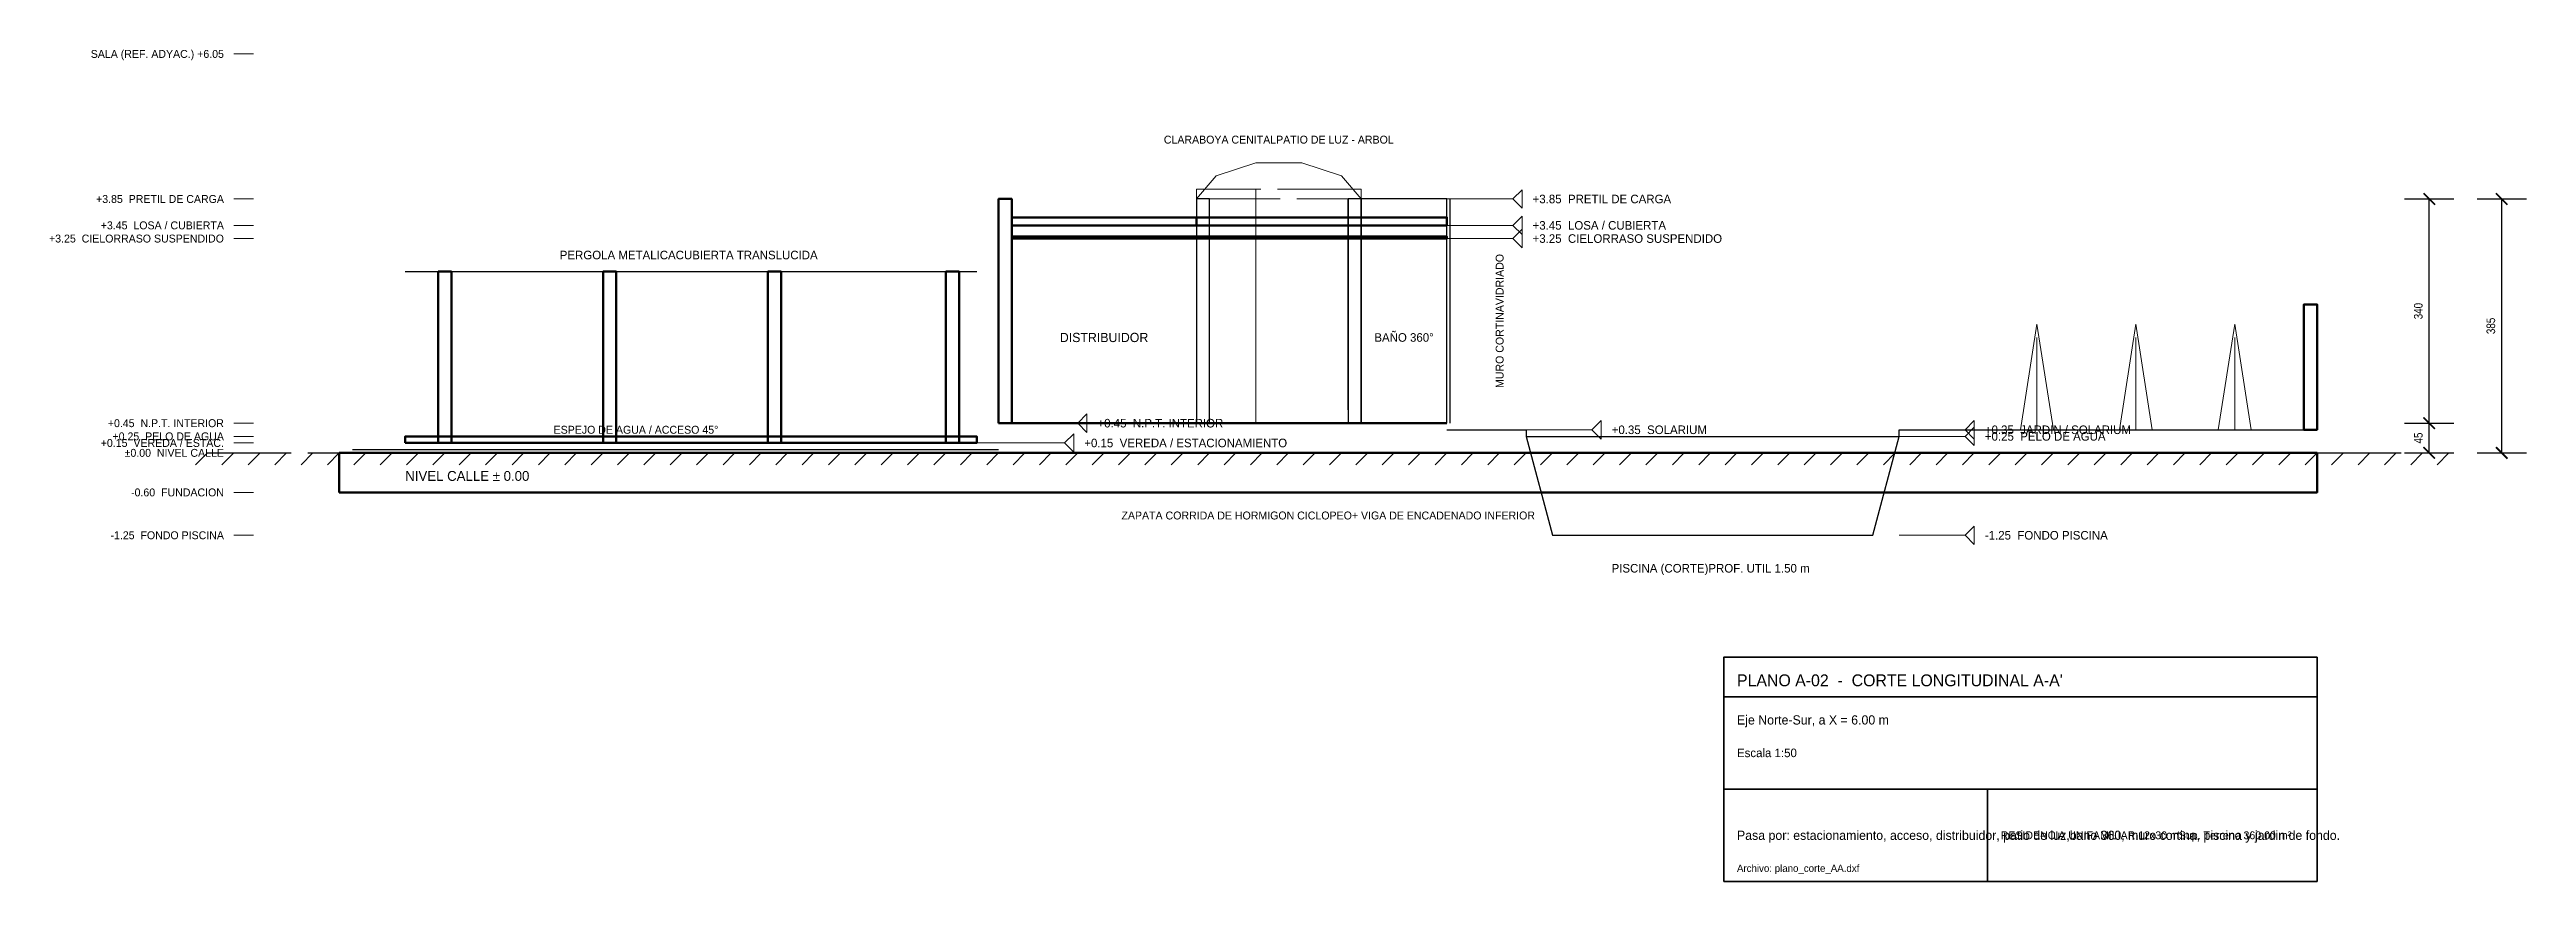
# Model space of a CAD drawing. Header units: metres. Extents: x -4.4 to 33.2, y -6.5 to 6.1.
import ezdxf
from ezdxf.enums import TextEntityAlignment as Align

# ---------------------------------------------------------------- set-up
doc = ezdxf.new("R2010")
doc.units = ezdxf.units.M
doc.linetypes.add('DASHED', pattern=[1.524, 1.27, -0.254])
for name, color, linetype, lineweight in [('01_MUROS_CARGA', 7, 'CONTINUOUS', 50), ('01_TABIQUES', 8, 'CONTINUOUS', 25), ('03_VENTANALES_CORREDIZOS', 4, 'CONTINUOUS', 25), ('06_PISCINA_SOLARIUM', 140, 'CONTINUOUS', 30), ('07_VEGETACION_PAISAJE', 60, 'CONTINUOUS', 18), ('08_COTAS_ARQUITECTURA', 1, 'CONTINUOUS', 15), ('09_ROTULOS_AMBIENTES', 7, 'CONTINUOUS', 25), ('11_CARATULA_TECNICA', 7, 'CONTINUOUS', 35), ('13_ESTRUCTURA_CORTES', 7, 'CONTINUOUS', 50), ('14_LUZ_CENITAL_TRAGALUZ', 130, 'DASHED', 20), ('15_NIVELES_ARQUITECTURA', 4, 'CONTINUOUS', 18), ('20_TERRENO_NATURAL', 40, 'DASHED', 25)]:
    doc.layers.add(name, color=color, linetype=linetype, lineweight=lineweight)
doc.styles.add('OpenSansCondensed-Light', font='OpenSansCondensed-Light.ttf')
doc.dimstyles.new('EZDXF', dxfattribs={"dimtxt": 0.25, "dimasz": 0.175, "dimexe": 0.375, "dimexo": 0.125, "dimgap": 0.1, "dimtad": 1, "dimlfac": 100, "dimzin": 12, "dimdsep": 46, "dimtxsty": 'OpenSansCondensed-Light', "dimblk": 'ARCHTICK', "dimcen": 2.5, "dimazin": 3, "dimtfac": 0.5, "dimtmove": 2, "dimatfit": 3})

# ---------------------------------------------------------------- blocks, each defined once
blk = doc.blocks.new('_ARCHTICK')
at = {"color": 0, "linetype": 'BYBLOCK', "const_width": 0.15}
blk.add_lwpolyline([(-0.5, -0.5), (0.5, 0.5)], dxfattribs=at)

msp = doc.modelspace()

# ---------------------------------------------------------------- linework, layer by layer
at = {"layer": '01_MUROS_CARGA'}
for points in [[(10, 0.45), (10.2, 0.45), (10.2, 3.85), (10, 3.85)], [(1.5, 0.15), (1.7, 0.15), (1.7, 2.75), (1.5, 2.75)], [(4, 0.15), (4.2, 0.15), (4.2, 2.75), (4, 2.75)], [(6.5, 0.15), (6.7, 0.15), (6.7, 2.75), (6.5, 2.75)], [(9.2, 0.15), (9.4, 0.15), (9.4, 2.75), (9.2, 2.75)], [(29.8, 0.35), (30, 0.35), (30, 2.25), (29.8, 2.25)]]:
    msp.add_lwpolyline(points, close=True, dxfattribs=at)
at = {"layer": '01_TABIQUES'}
for points in [[(13, 0.45), (13.2, 0.45), (13.2, 3.85), (13, 3.85)], [(15.3, 0.45), (15.5, 0.45), (15.5, 3.85), (15.3, 3.85)], [(15.5, 0.45), (16.8, 0.45), (16.8, 3.85), (15.5, 3.85)]]:
    msp.add_lwpolyline(points, close=True, dxfattribs=at)
at = {"layer": '03_VENTANALES_CORREDIZOS'}
for p, q in [((13.2, 0.65), (13.2, 3.85)), ((15.3, 0.65), (15.3, 3.85)), ((16.8, 0.45), (16.8, 3.85)), ((16.85, 0.45), (16.85, 3.85)), ((1, 2.75), (9.67, 2.75))]:
    msp.add_line(p, q, dxfattribs=at)
at = {"layer": '06_PISCINA_SOLARIUM'}
for p, q in [((0.2, 0.05), (10, 0.05)), ((16.8, 0.35), (18, 0.35)), ((18, 0.25), (23.66, 0.25)), ((23.66, 0.35), (30, 0.35))]:
    msp.add_line(p, q, dxfattribs=at)
msp.add_lwpolyline([(18, 0.35), (18, 0.25), (18.4, -1.25), (23.26, -1.25), (23.66, 0.25), (23.66, 0.35)], dxfattribs=at)
at = {"layer": '07_VEGETACION_PAISAJE'}
for p, q in [((13.9, 0.45), (13.9, 4)), ((25.75, 0.35), (25.75, 1.75)), ((27.25, 0.35), (27.25, 1.75)), ((28.75, 0.35), (28.75, 1.75))]:
    msp.add_line(p, q, dxfattribs=at)
for points in [[(13, 3.85), (13.3, 4.2), (13.9, 4.4), (14.6, 4.4), (15.2, 4.2), (15.5, 3.85)], [(25.5, 0.35), (25.75, 1.95), (26, 0.35)], [(27, 0.35), (27.25, 1.95), (27.5, 0.35)], [(28.5, 0.35), (28.75, 1.95), (29, 0.35)]]:
    msp.add_lwpolyline(points, dxfattribs=at)
at = {"layer": '11_CARATULA_TECNICA'}
for p, q in [((21, -3.7), (30, -3.7)), ((21, -5.1), (30, -5.1)), ((25, -6.5), (25, -5.1))]:
    msp.add_line(p, q, dxfattribs=at)
msp.add_lwpolyline([(21, -6.5), (30, -6.5), (30, -3.1), (21, -3.1)], close=True, dxfattribs=at)
at = {"layer": '13_ESTRUCTURA_CORTES'}
msp.add_line((10.2, 0.45), (16.8, 0.45), dxfattribs=at)
for points in [[(10.2, 3.45), (13, 3.45), (13, 3.57), (10.2, 3.57)], [(10.2, 3.45), (16.8, 3.45), (16.8, 3.57), (10.2, 3.57)], [(10.2, 3.25), (16.8, 3.25), (16.8, 3.28), (10.2, 3.28)], [(0, -0.6), (30, -0.6), (30, 0), (0, 0)], [(1, 0.15), (9.67, 0.15), (9.67, 0.25), (1, 0.25)]]:
    msp.add_lwpolyline(points, close=True, dxfattribs=at)
at = {"layer": '14_LUZ_CENITAL_TRAGALUZ'}
msp.add_lwpolyline([(13, 3.85), (15.5, 3.85), (15.5, 4), (13, 4)], close=True, dxfattribs=at)
at = {"layer": '15_NIVELES_ARQUITECTURA'}
for p, q in [((-1.6, 6.05), (-1.3, 6.05)), ((-1.6, 3.85), (-1.3, 3.85)), ((16.8, 3.85), (17.8, 3.85)), ((-1.6, 3.45), (-1.3, 3.45)), ((16.8, 3.45), (17.8, 3.45)), ((-1.6, 3.25), (-1.3, 3.25)), ((16.8, 3.25), (17.8, 3.25)), ((-1.6, 0.45), (-1.3, 0.45)), ((10.2, 0.45), (11.2, 0.45)), ((-1.6, 0.25), (-1.3, 0.25)), ((-1.6, 0.15), (-1.3, 0.15)), ((-1.6, 0), (-1.3, 0)), ((9.67, 0.15), (11, 0.15)), ((18, 0.35), (19, 0.35)), ((23.66, 0.35), (24.66, 0.35)), ((23.66, 0.25), (24.66, 0.25)), ((-1.6, -0.6), (-1.3, -0.6)), ((-1.6, -1.25), (-1.3, -1.25)), ((23.66, -1.25), (24.66, -1.25))]:
    msp.add_line(p, q, dxfattribs=at)
for points in [[(17.8, 3.85), (17.94, 3.99), (17.94, 3.71)], [(17.8, 3.45), (17.94, 3.59), (17.94, 3.31)], [(17.8, 3.25), (17.94, 3.39), (17.94, 3.11)], [(11.2, 0.45), (11.34, 0.59), (11.34, 0.31)], [(19, 0.35), (19.14, 0.49), (19.14, 0.21)], [(24.66, 0.35), (24.8, 0.49), (24.8, 0.21)], [(24.66, 0.25), (24.8, 0.39), (24.8, 0.11)], [(11, 0.15), (11.14, 0.29), (11.14, 0.01)], [(24.66, -1.25), (24.8, -1.11), (24.8, -1.39)]]:
    msp.add_lwpolyline(points, close=True, dxfattribs=at)
at = {"layer": '20_TERRENO_NATURAL'}
for p, q in [((-2, 0), (-2.18, -0.18)), ((-2, 0), (32, 0)), ((-1.6, 0), (-1.78, -0.18)), ((-1.2, 0), (-1.38, -0.18)), ((-0.8, 0), (-0.98, -0.18)), ((-0.4, 0), (-0.58, -0.18)), ((0, 0), (-0.18, -0.18)), ((0.4, 0), (0.22, -0.18)), ((0.8, 0), (0.62, -0.18)), ((1.2, 0), (1.02, -0.18)), ((1.6, 0), (1.42, -0.18)), ((2, 0), (1.82, -0.18)), ((2.4, 0), (2.22, -0.18)), ((2.8, 0), (2.62, -0.18)), ((3.2, 0), (3.02, -0.18)), ((3.6, 0), (3.42, -0.18)), ((4, 0), (3.82, -0.18)), ((4.4, 0), (4.22, -0.18)), ((4.8, 0), (4.62, -0.18)), ((5.2, 0), (5.02, -0.18)), ((5.6, 0), (5.42, -0.18)), ((6, 0), (5.82, -0.18)), ((6.4, 0), (6.22, -0.18)), ((6.8, 0), (6.62, -0.18)), ((7.2, 0), (7.02, -0.18)), ((7.6, 0), (7.42, -0.18)), ((8, 0), (7.82, -0.18)), ((8.4, 0), (8.22, -0.18)), ((8.8, 0), (8.62, -0.18)), ((9.2, 0), (9.02, -0.18)), ((9.6, 0), (9.42, -0.18)), ((10, 0), (9.82, -0.18)), ((10.4, 0), (10.22, -0.18)), ((10.8, 0), (10.62, -0.18)), ((11.2, 0), (11.02, -0.18)), ((11.6, 0), (11.42, -0.18)), ((12, 0), (11.82, -0.18)), ((12.4, 0), (12.22, -0.18)), ((12.8, 0), (12.62, -0.18)), ((13.2, 0), (13.02, -0.18)), ((13.6, 0), (13.42, -0.18)), ((14, 0), (13.82, -0.18)), ((14.4, 0), (14.22, -0.18)), ((14.8, 0), (14.62, -0.18)), ((15.2, 0), (15.02, -0.18)), ((15.6, 0), (15.42, -0.18)), ((16, 0), (15.82, -0.18)), ((16.4, 0), (16.22, -0.18)), ((16.8, 0), (16.62, -0.18)), ((17.2, 0), (17.02, -0.18)), ((17.6, 0), (17.42, -0.18)), ((18, 0), (17.82, -0.18)), ((18.4, 0), (18.22, -0.18)), ((18.8, 0), (18.62, -0.18)), ((19.2, 0), (19.02, -0.18)), ((19.6, 0), (19.42, -0.18)), ((20, 0), (19.82, -0.18)), ((20.4, 0), (20.22, -0.18)), ((20.8, 0), (20.62, -0.18)), ((21.2, 0), (21.02, -0.18)), ((21.6, 0), (21.42, -0.18)), ((22, 0), (21.82, -0.18)), ((22.4, 0), (22.22, -0.18)), ((22.8, 0), (22.62, -0.18)), ((23.2, 0), (23.02, -0.18)), ((23.6, 0), (23.42, -0.18)), ((24, 0), (23.82, -0.18)), ((24.4, 0), (24.22, -0.18)), ((24.8, 0), (24.62, -0.18)), ((25.2, 0), (25.02, -0.18)), ((25.6, 0), (25.42, -0.18)), ((26, 0), (25.82, -0.18)), ((26.4, 0), (26.22, -0.18)), ((26.8, 0), (26.62, -0.18)), ((27.2, 0), (27.02, -0.18)), ((27.6, 0), (27.42, -0.18)), ((28, 0), (27.82, -0.18)), ((28.4, 0), (28.22, -0.18)), ((28.8, 0), (28.62, -0.18)), ((29.2, 0), (29.02, -0.18)), ((29.6, 0), (29.42, -0.18)), ((30, 0), (29.82, -0.18)), ((30.4, 0), (30.22, -0.18)), ((30.8, 0), (30.62, -0.18)), ((31.2, 0), (31.02, -0.18)), ((31.6, 0), (31.42, -0.18)), ((32, 0), (31.82, -0.18))]:
    msp.add_line(p, q, dxfattribs=at)

# ---------------------------------------------------------------- texts
at = {"layer": '03_VENTANALES_CORREDIZOS'}
msp.add_text('PERGOLA METALICACUBIERTA TRANSLUCIDA', height=0.13, dxfattribs=at).set_placement((5.3, 3), align=Align.MIDDLE_CENTER)
msp.add_text('MURO CORTINAVIDRIADO', height=0.12, rotation=90, dxfattribs=at).set_placement((17.6, 2), align=Align.MIDDLE_CENTER)
at = {"layer": '06_PISCINA_SOLARIUM'}
for s, height, p in [('ESPEJO DE AGUA / ACCESO 45°', 0.12, (4.5, 0.35)), ('PISCINA (CORTE)PROF. UTIL 1.50 m', 0.13, (20.8, -1.75))]:
    msp.add_text(s, height=height, dxfattribs=at).set_placement(p, align=Align.MIDDLE_CENTER)
at = {"layer": '09_ROTULOS_AMBIENTES'}
for s, height, p in [('DISTRIBUIDOR', 0.14, (11.6, 1.75)), ('BAÑO 360°', 0.13, (16.15, 1.75))]:
    msp.add_text(s, height=height, dxfattribs=at).set_placement(p, align=Align.MIDDLE_CENTER)
at = {"layer": '11_CARATULA_TECNICA'}
for s, height, p in [("PLANO A-02  -  CORTE LONGITUDINAL A-A'", 0.18, (21.2, -3.45)), ('Eje Norte-Sur, a X = 6.00 m', 0.14, (21.2, -4.05)), ('Escala 1:50', 0.13, (21.2, -4.55)), ('Pasa por: estacionamiento, acceso, distribuidor, patio de luz,bano 360, muro cortina, piscina y jardin de fondo.', 0.14, (21.2, -5.8)), ('RESIDENCIA UNIFAMILIAR 12x30 mSup. Terreno 360.00 m²', 0.12, (25.2, -5.8)), ('Archivo: plano_corte_AA.dxf', 0.11, (21.2, -6.3))]:
    msp.add_text(s, height=height, dxfattribs=at).set_placement(p, align=Align.MIDDLE_LEFT)
at = {"layer": '13_ESTRUCTURA_CORTES'}
msp.add_text('ZAPATA CORRIDA DE HORMIGON CICLOPEO+ VIGA DE ENCADENADO INFERIOR', height=0.12, dxfattribs=at).set_placement((15, -0.95), align=Align.MIDDLE_CENTER)
at = {"layer": '14_LUZ_CENITAL_TRAGALUZ'}
msp.add_text('CLARABOYA CENITALPATIO DE LUZ - ARBOL', height=0.12, dxfattribs=at).set_placement((14.25, 4.75), align=Align.MIDDLE_CENTER)
at = {"layer": '15_NIVELES_ARQUITECTURA'}
for s, p in [('SALA (REF. ADYAC.) +6.05', (-1.75, 6.05)), ('+3.85  PRETIL DE CARGA', (-1.75, 3.85)), ('+3.45  LOSA / CUBIERTA', (-1.75, 3.45)), ('+3.25  CIELORRASO SUSPENDIDO', (-1.75, 3.25)), ('+0.45  N.P.T. INTERIOR', (-1.75, 0.45)), ('+0.15  VEREDA / ESTAC.', (-1.75, 0.15)), ('+0.25  PELO DE AGUA', (-1.75, 0.25)), ('±0.00  NIVEL CALLE', (-1.75, 0)), ('-0.60  FUNDACION', (-1.75, -0.6)), ('-1.25  FONDO PISCINA', (-1.75, -1.25))]:
    msp.add_text(s, height=0.12, dxfattribs=at).set_placement(p, align=Align.MIDDLE_RIGHT)
for s, height, p in [('+3.85  PRETIL DE CARGA', 0.13, (18.1, 3.85)), ('+3.45  LOSA / CUBIERTA', 0.13, (18.1, 3.45)), ('+3.25  CIELORRASO SUSPENDIDO', 0.13, (18.1, 3.25)), ('+0.45  N.P.T. INTERIOR', 0.13, (11.5, 0.45)), ('+0.35  SOLARIUM', 0.13, (19.3, 0.35)), ('+0.35  JARDIN / SOLARIUM', 0.13, (24.96, 0.35)), ('+0.15  VEREDA / ESTACIONAMIENTO', 0.13, (11.3, 0.15)), ('+0.25  PELO DE AGUA', 0.13, (24.96, 0.25)), ('NIVEL CALLE ± 0.00', 0.15, (1, -0.35)), ('-1.25  FONDO PISCINA', 0.13, (24.96, -1.25))]:
    msp.add_text(s, height=height, dxfattribs=at).set_placement(p, align=Align.MIDDLE_LEFT)

# ---------------------------------------------------------------- dimensions: what is measured, and where the dimension line sits
at = {"layer": '08_COTAS_ARQUITECTURA'}
for base, p1, p2 in [((31.7, 0.45), (31.2, 0.45), (31.2, 3.85)), ((32.8, 0), (32.3, 0), (32.3, 3.85)), ((31.7, 0), (31.2, 0), (31.2, 0.45))]:
    msp.add_linear_dim(base=base, p1=p1, p2=p2, angle=90, dimstyle='EZDXF', override={"dimtxt": 0.13}, dxfattribs=at).render()

doc.saveas('drawing.dxf')
